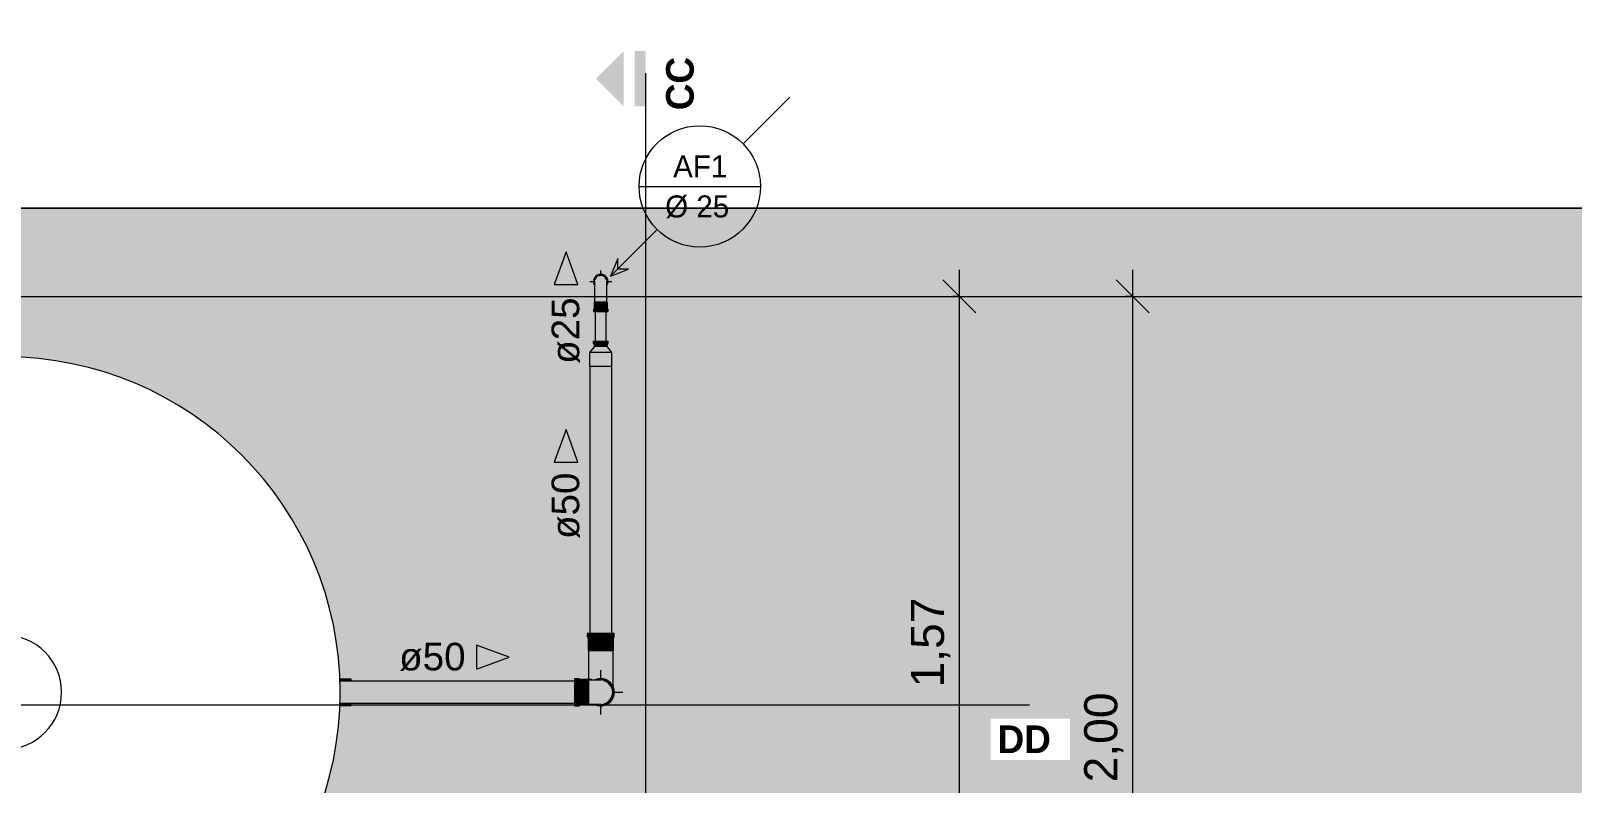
# Model space of a CAD drawing. Header units: metres. Extents: x -0.9 to 62, y -37.3 to 60.
# Drawn here: x 13.868 to 17.357, y 58.069 to 59.774 of the extents above; entities that cross this region are included whole.
import ezdxf

# ---------------------------------------------------------------- set-up
doc = ezdxf.new("R2010")
doc.units = ezdxf.units.M
for name, color, linetype, lineweight in [('A-ANNO-DIMS', 7, 'Continuous', 5), ('A-ANNO-DIMS-25', 7, 'Continuous', 5), ('A-ANNO-NOTE', 7, 'Continuous', 5), ('A-DETL', 7, 'Continuous', 5), ('G-ANNO-SYMB', 7, 'Continuous', 5), ('G-ANNO-TEXT', 7, 'Continuous', 5), ('P-PIPE', 7, 'Continuous', 5), ('P-PIPE-CNTR', 7, 'Continuous', 5), ('P-PIPE-IDEN', 7, 'Continuous', 5), ('P-SANR-FIXT', 7, 'Continuous', 5)]:
    doc.layers.add(name, color=color, linetype=linetype, lineweight=lineweight)
doc.layers.add('A-FLOR', color=7, linetype='Continuous', lineweight=9, true_color=0x007f00)
doc.styles.add('Arial_2', font='arial.ttf', dxfattribs={"height": 0.075})
doc.styles.add('Arial_3', font='arial.ttf', dxfattribs={"height": 0.0625})
doc.styles.add('Century Gothic_2', font='GOTHIC.TTF', dxfattribs={"height": 0.05})
doc.styles.add('Century Gothic_B_1', font='GOTHICB.TTF', dxfattribs={"height": 0.0625})
doc.dimstyles.new('Diagonal_-_2_mm_Arial_-_PRETO', dxfattribs={"dimscale": 0.3048, "dimtxt": 0.076519, "dimasz": 0.246063, "dimexe": 0.19685, "dimexo": 0.123031, "dimgap": 0.04101, "dimtad": 1, "dimrnd": 0.01, "dimzin": 0, "dimdsep": 46, "dimtxsty": 'Arial_2', "dimblk1": 'OBLIQUE', "dimblk2": 'OBLIQUE', "dimsah": 1, "dimcen": 0.09, "dimdle": 0.19685, "dimazin": 0, "dimtfac": 1, "dimtdec": 4, "dimtix": 1, "dimtmove": 0, "dimatfit": 3, "dimfxl": 1, "dimtvp": 1, "dimtolj": 1, "dimtzin": 0, "dimarcsym": 2})

# ---------------------------------------------------------------- blocks, each defined once
blk = doc.blocks.new('AF_Soldavel_Curva 45_90 - Standard-3705015-COBERTA 2')
at = {"layer": 'P-PIPE', "true_color": 0x69503c}
for points in [[(45.4236, 58.4002), (45.4358, 58.4002), (45.4358, 58.4077), (45.405, 58.4077), (45.4055, 58.4002), (45.4233, 58.4002)], [(45.4296, 58.3972), (45.4358, 58.3972), (45.4358, 58.4002), (45.4055, 58.4002), (45.4076, 58.3972), (45.4293, 58.3972)], [(45.4076, 58.3713), (45.4358, 58.3713), (45.4358, 58.3972), (45.4076, 58.3972), (45.4076, 58.3779)], [(45.4358, 58.4002), (45.4661, 58.4002), (45.4665, 58.4077), (45.4358, 58.4077)], [(45.4411, 58.3972), (45.464, 58.3972), (45.4661, 58.4002), (45.4358, 58.4002), (45.4361, 58.3972)], [(45.4542, 58.3713), (45.464, 58.3713), (45.464, 58.3972), (45.4358, 58.3972), (45.4358, 58.3713), (45.4535, 58.3713)], [(45.4233, 58.3696), (45.4358, 58.3696), (45.4358, 58.3713), (45.4076, 58.3713), (45.4094, 58.3696), (45.4224, 58.3696)], [(45.4215, 58.3019), (45.4284, 58.3046), (45.4358, 58.3056), (45.4358, 58.3696), (45.4091, 58.3696), (45.4087, 58.3468), (45.4089, 58.3031), (45.4152, 58.3029), (45.4166, 58.302), (45.4215, 58.3019)], [(45.4358, 58.3696), (45.4625, 58.3696), (45.464, 58.3713), (45.4358, 58.3713)], [(45.4629, 58.289), (45.4623, 58.3696), (45.4358, 58.3696), (45.4358, 58.3056), (45.4438, 58.3045), (45.4517, 58.3011), (45.4576, 58.2964), (45.4627, 58.2895), (45.4629, 58.2892)]]:
    blk.add_hatch(color=27, dxfattribs=at).paths.add_polyline_path(points)
at = {"layer": 'P-PIPE'}
for p, q in [((45.405, 58.4077), (45.405, 58.4002)), ((45.4358, 58.4077), (45.405, 58.4077)), ((45.405, 58.4002), (45.4071, 58.3972)), ((45.405, 58.4002), (45.4358, 58.4002)), ((45.4071, 58.3972), (45.4071, 58.3713)), ((45.4071, 58.3972), (45.4358, 58.3972)), ((45.4665, 58.4077), (45.4358, 58.4077)), ((45.4358, 58.4002), (45.4665, 58.4002)), ((45.4358, 58.3972), (45.4644, 58.3972)), ((45.4644, 58.3972), (45.4665, 58.4002)), ((45.4644, 58.3713), (45.4644, 58.3972)), ((45.4665, 58.4002), (45.4665, 58.4077)), ((45.4071, 58.3713), (45.4086, 58.3696)), ((45.4071, 58.3713), (45.4358, 58.3713)), ((45.4086, 58.3696), (45.4358, 58.3696)), ((45.4358, 58.3713), (45.4644, 58.3713)), ((45.4358, 58.3696), (45.4629, 58.3696)), ((45.4629, 58.3696), (45.4644, 58.3713))]:
    blk.add_line(p, q, dxfattribs=at)
at = {"layer": 'P-PIPE', "flags": 128}
for points in [[(45.4086, 58.3031), (45.4086, 58.3048), (45.4086, 58.3201), (45.4086, 58.3376), (45.4086, 58.3563), (45.4086, 58.3696)], [(45.4629, 58.3696), (45.4629, 58.3504), (45.4629, 58.3319), (45.4629, 58.3151), (45.4629, 58.3005), (45.4629, 58.289)]]:
    blk.add_lwpolyline(points, dxfattribs=at)
at = {"layer": 'P-PIPE'}
for radius, start, end in [(0.0308, 107.9768, 113.3542), (0.0308, 66.6458, 72.0232), (0.0308, 47.9777, 53.3544), (0.0307, 6.6461, 12.024), (0.0307, 246.6451, 252.0219), (0.0307, 287.9781, 293.3549), (0.0307, 306.6463, 312.0248), (0.0307, 347.9785, 353.3547)]:
    blk.add_arc((45.4358, 58.2748), radius, start, end, dxfattribs=at)
blk = doc.blocks.new('AF_Soldavel_Curva 45_90 - Standard-3631512-COBERTA 2')
at = {"layer": 'P-PIPE', "true_color": 0x69503c}
for points in [[(45.4218, 59.1968), (45.4217, 59.2006), (45.4209, 59.2029), (45.4211, 59.2086), (45.423, 59.2133), (45.4268, 59.2173), (45.431, 59.2196), (45.4358, 59.2206), (45.4358, 59.2218), (45.4296, 59.2205), (45.4247, 59.2174), (45.4215, 59.2136), (45.4195, 59.2079), (45.4198, 59.2018), (45.4218, 59.1968)], [(45.4498, 59.1968), (45.4501, 59.1971), (45.452, 59.2027), (45.4519, 59.2086), (45.4498, 59.214), (45.4464, 59.218), (45.4406, 59.221), (45.4358, 59.2218), (45.4361, 59.2204), (45.4412, 59.2194), (45.4455, 59.2169), (45.4491, 59.2123), (45.4507, 59.2078), (45.4504, 59.2021), (45.4498, 59.1997), (45.4498, 59.1972)], [(45.4218, 59.2004), (45.422, 59.2079), (45.4239, 59.2126), (45.427, 59.2162), (45.4315, 59.2186), (45.4358, 59.2194), (45.4358, 59.2204), (45.4306, 59.2195), (45.4261, 59.2169), (45.4227, 59.2129), (45.4209, 59.2078), (45.4211, 59.2021), (45.4218, 59.2004)], [(45.4334, 59.1594), (45.4358, 59.1594), (45.4357, 59.2193), (45.4306, 59.2183), (45.4268, 59.2161), (45.4235, 59.2118), (45.422, 59.2078), (45.4218, 59.2021), (45.4218, 59.1687), (45.4221, 59.1594), (45.4332, 59.1594)], [(45.4498, 59.2004), (45.4507, 59.2029), (45.4504, 59.2087), (45.4486, 59.2133), (45.4448, 59.2173), (45.4406, 59.2196), (45.4358, 59.2204), (45.4358, 59.2194), (45.4411, 59.2182), (45.4448, 59.2161), (45.4481, 59.2118), (45.4497, 59.2067), (45.4498, 59.2021)], [(45.4486, 59.1594), (45.4496, 59.1594), (45.4498, 59.1956), (45.4496, 59.2079), (45.4475, 59.2129), (45.4446, 59.2162), (45.4401, 59.2186), (45.4358, 59.2193), (45.4358, 59.1594), (45.448, 59.1594)], [(45.4209, 59.1583), (45.4358, 59.1583), (45.4358, 59.1594), (45.4218, 59.1592), (45.4214, 59.1588)], [(45.4267, 59.1433), (45.4358, 59.1433), (45.4358, 59.1583), (45.4209, 59.1583), (45.4209, 59.1433), (45.4261, 59.1433)], [(45.4507, 59.1583), (45.4496, 59.1594), (45.4358, 59.1594), (45.4358, 59.1583), (45.4498, 59.1583)], [(45.4414, 59.1433), (45.4507, 59.1433), (45.4507, 59.1583), (45.4358, 59.1583), (45.4358, 59.1433), (45.441, 59.1433)], [(45.4199, 59.1419), (45.4358, 59.1419), (45.4358, 59.1433), (45.4207, 59.1431), (45.4195, 59.1419)], [(45.4244, 59.1379), (45.4358, 59.1379), (45.4358, 59.1419), (45.4195, 59.1419), (45.4195, 59.1379), (45.4241, 59.1379)], [(45.4466, 59.1419), (45.452, 59.1419), (45.4507, 59.1433), (45.4358, 59.1433), (45.4358, 59.1419), (45.4464, 59.1419)], [(45.4469, 59.1379), (45.4523, 59.1379), (45.452, 59.1419), (45.4358, 59.1419), (45.4358, 59.1379), (45.4466, 59.1379)]]:
    blk.add_hatch(color=27, dxfattribs=at).paths.add_polyline_path(points)
at = {"layer": 'P-PIPE'}
for p, q in [((45.4218, 59.1594), (45.4207, 59.1583)), ((45.4207, 59.1583), (45.4207, 59.1433)), ((45.4207, 59.1583), (45.4358, 59.1583)), ((45.4218, 59.1594), (45.4358, 59.1594)), ((45.4358, 59.1594), (45.4498, 59.1594)), ((45.4358, 59.1583), (45.4509, 59.1583)), ((45.4509, 59.1583), (45.4498, 59.1594)), ((45.4509, 59.1433), (45.4509, 59.1583)), ((45.4207, 59.1433), (45.4193, 59.1419)), ((45.4193, 59.1419), (45.4193, 59.1379)), ((45.4193, 59.1419), (45.4358, 59.1419)), ((45.4193, 59.1379), (45.4358, 59.1379)), ((45.4207, 59.1433), (45.4358, 59.1433)), ((45.4358, 59.1433), (45.4509, 59.1433)), ((45.4358, 59.1419), (45.4523, 59.1419)), ((45.4358, 59.1379), (45.4523, 59.1379)), ((45.4523, 59.1419), (45.4509, 59.1433)), ((45.4523, 59.1379), (45.4523, 59.1419))]:
    blk.add_line(p, q, dxfattribs=at)
at = {"layer": 'P-PIPE', "flags": 128}
for points in [[(45.4218, 59.2053), (45.4218, 59.2053), (45.4218, 59.2052), (45.4218, 59.205), (45.4218, 59.2047), (45.4218, 59.2044), (45.4218, 59.204), (45.4218, 59.2035), (45.4218, 59.203), (45.4218, 59.2024), (45.4218, 59.2017), (45.4218, 59.201), (45.4218, 59.2001), (45.4218, 59.1993), (45.4218, 59.1983), (45.4218, 59.1973), (45.4218, 59.1962), (45.4218, 59.1951), (45.4218, 59.1939), (45.4218, 59.1927), (45.4218, 59.1914), (45.4218, 59.1901), (45.4218, 59.1887), (45.4218, 59.1872), (45.4218, 59.1858), (45.4218, 59.1842), (45.4218, 59.1827), (45.4218, 59.1811), (45.4218, 59.1794), (45.4218, 59.1778), (45.4218, 59.1761), (45.4218, 59.1743), (45.4218, 59.1726), (45.4218, 59.1708), (45.4218, 59.169), (45.4218, 59.1672), (45.4218, 59.1654), (45.4218, 59.1636), (45.4218, 59.1618), (45.4218, 59.1599), (45.4218, 59.1594)], [(45.4498, 59.1594), (45.4498, 59.1613), (45.4498, 59.1631), (45.4498, 59.1649), (45.4498, 59.1668), (45.4498, 59.1686), (45.4498, 59.1703), (45.4498, 59.1721), (45.4498, 59.1739), (45.4498, 59.1756), (45.4498, 59.1773), (45.4498, 59.179), (45.4498, 59.1806), (45.4498, 59.1822), (45.4498, 59.1838), (45.4498, 59.1854), (45.4498, 59.1868), (45.4498, 59.1883), (45.4498, 59.1897), (45.4498, 59.1911), (45.4498, 59.1924), (45.4498, 59.1936), (45.4498, 59.1948), (45.4498, 59.1959), (45.4498, 59.197), (45.4498, 59.1981), (45.4498, 59.199), (45.4498, 59.1999), (45.4498, 59.2007), (45.4498, 59.2015), (45.4498, 59.2022), (45.4498, 59.2028), (45.4498, 59.2034), (45.4498, 59.2039), (45.4498, 59.2043), (45.4498, 59.2047), (45.4498, 59.2049), (45.4498, 59.2051), (45.4498, 59.2053), (45.4498, 59.2053), (45.4498, 59.2053)]]:
    blk.add_lwpolyline(points, dxfattribs=at)
at = {"layer": 'P-PIPE'}
for radius, start, end in [(0.0165, 90, 211.3885), (0.0165, 90, 108.0137), (0.0165, 328.6115, 90), (0.0165, 71.9863, 90), (0.0165, 173.3047, 186.6826), (0.0165, 131.9697, 168.018), (0.0165, 191.9728, 211.4586), (0.0151, 90, 199.4082), (0.014, 176.9627, 182.31), (0.014, 90, 160), (0.0165, 113.3004, 126.6783), (0.0151, 340.5918, 90), (0.014, 20, 90), (0.0165, 53.3217, 66.6996), (0.0165, 11.982, 48.0303), (0.014, 357.69, 3.0373), (0.0165, 328.5414, 348.0272), (0.0165, 353.3174, 6.6953)]:
    blk.add_arc((45.4358, 59.2053), radius, start, end, dxfattribs=at)
blk = doc.blocks.new('AF_Registro Esfera VS Compacto - Soldável - 50 mm-3437326-COBERTA 2')
at = {"layer": 'P-PIPE', "true_color": 0x69503c}
for points in [[(-0.034, 0.0304), (-0.0599, 0.0299), (-0.0599, 0.025), (-0.0342, 0.0251), (-0.034, 0.0301)], [(-0.0342, -0.025), (-0.0599, -0.025), (-0.0599, -0.0299), (-0.034, -0.0301), (-0.0342, -0.0251)]]:
    blk.add_hatch(color=27, dxfattribs=at).paths.add_polyline_path(points)
at = {"layer": 'P-PIPE'}
for p, q in [((-0.034, 0.0304), (-0.0599, 0.0299)), ((-0.0599, 0.0299), (-0.0599, 0.0251)), ((-0.0599, -0.0251), (-0.0599, -0.0299)), ((-0.0599, -0.0299), (-0.034, -0.0304))]:
    blk.add_line(p, q, dxfattribs=at)
blk = doc.blocks.new('Joelho 45_90 - Agua Fria_Soldavel - MEP - Tigre - Standard-2081496-COBERTA 2')
at = {"layer": 'P-PIPE', "true_color": 0x69503c}
for points in [[(45.3837, 58.2748), (45.3837, 58.3015), (45.3837, 58.3015), (45.3837, 58.3051), (45.3762, 58.3056), (45.3762, 58.2748)], [(45.3867, 58.2748), (45.3867, 58.3031), (45.3837, 58.3051), (45.3837, 58.2748)], [(45.3905, 58.2748), (45.4067, 58.2748), (45.4067, 58.3035), (45.3867, 58.3031), (45.3867, 58.2748)], [(45.4071, 58.2748), (45.4084, 58.2749), (45.4084, 58.302), (45.4067, 58.3031), (45.4067, 58.2748)], [(45.4084, 58.2748), (45.4629, 58.2748), (45.4616, 58.2828), (45.4593, 58.2884), (45.4546, 58.2944), (45.4494, 58.2983), (45.4423, 58.3011), (45.4358, 58.302), (45.4084, 58.302), (45.4084, 58.2749)], [(45.4644, 58.2748), (45.4665, 58.2748), (45.4647, 58.2853), (45.4588, 58.2951), (45.4512, 58.3015), (45.4408, 58.3051), (45.4305, 58.3051), (45.4222, 58.3019), (45.4271, 58.302), (45.4293, 58.3026), (45.4366, 58.3034), (45.4438, 58.3023), (45.451, 58.299), (45.4566, 58.2944), (45.4609, 58.2884), (45.4636, 58.2813)], [(45.4629, 58.2748), (45.4644, 58.2748), (45.4635, 58.2823), (45.4599, 58.29), (45.4561, 58.2951), (45.4494, 58.3), (45.4423, 58.3026), (45.4358, 58.3035), (45.4284, 58.3025), (45.4274, 58.3019), (45.4365, 58.3019), (45.4428, 58.3011), (45.4498, 58.298), (45.4554, 58.2936), (45.4596, 58.2876), (45.4621, 58.2813), (45.4627, 58.2765)], [(45.3762, 58.2441), (45.3837, 58.2446), (45.3837, 58.2748), (45.3762, 58.2748), (45.3762, 58.2446)], [(45.3837, 58.2446), (45.3867, 58.2466), (45.3867, 58.2748), (45.3837, 58.2748), (45.3837, 58.2482), (45.3837, 58.2482), (45.3837, 58.2451)], [(45.4067, 58.2462), (45.4067, 58.2748), (45.3867, 58.2748), (45.3867, 58.2466), (45.3889, 58.2466)], [(45.4067, 58.2462), (45.4084, 58.2477), (45.4084, 58.2748), (45.4067, 58.2748), (45.4067, 58.2466)], [(45.4084, 58.2477), (45.4358, 58.2477), (45.4428, 58.2486), (45.4494, 58.2514), (45.4553, 58.256), (45.4597, 58.2621), (45.4621, 58.2684), (45.4627, 58.2748), (45.4084, 58.2748), (45.4084, 58.2483)], [(45.4305, 58.2446), (45.4411, 58.2446), (45.4512, 58.2482), (45.4597, 58.2556), (45.4647, 58.2643), (45.4665, 58.2748), (45.4644, 58.2748), (45.4632, 58.2669), (45.4599, 58.2596), (45.4561, 58.2546), (45.4494, 58.2497), (45.4423, 58.247), (45.4358, 58.2462), (45.428, 58.2473), (45.4267, 58.2478), (45.4218, 58.2477), (45.4294, 58.2449)], [(45.4358, 58.2462), (45.4438, 58.2474), (45.451, 58.2507), (45.4566, 58.2553), (45.4609, 58.2613), (45.4635, 58.2678), (45.4644, 58.2748), (45.4629, 58.2748), (45.4616, 58.2669), (45.4587, 58.2605), (45.4546, 58.2553), (45.4494, 58.2513), (45.4423, 58.2485), (45.4358, 58.2477), (45.4271, 58.2477), (45.4293, 58.247), (45.4341, 58.2464)]]:
    blk.add_hatch(color=27, dxfattribs=at).paths.add_polyline_path(points)
at = {"layer": 'P-PIPE'}
for p, q in [((45.3837, 58.3056), (45.3762, 58.3056)), ((45.3762, 58.3056), (45.3762, 58.2748)), ((45.3867, 58.3035), (45.3837, 58.3056)), ((45.3837, 58.2748), (45.3837, 58.3056)), ((45.4067, 58.3035), (45.3867, 58.3035)), ((45.3867, 58.2748), (45.3867, 58.3035)), ((45.4084, 58.302), (45.4067, 58.3035)), ((45.4067, 58.3035), (45.4067, 58.2748)), ((45.4067, 58.2748), (45.4067, 58.3035)), ((45.4084, 58.2748), (45.4084, 58.302)), ((45.4084, 58.302), (45.4084, 58.2748)), ((45.3762, 58.2748), (45.3762, 58.2441)), ((45.3762, 58.2441), (45.3837, 58.2441)), ((45.3837, 58.2441), (45.3837, 58.2748)), ((45.3837, 58.2441), (45.3867, 58.2462)), ((45.3867, 58.2462), (45.3867, 58.2748)), ((45.3867, 58.2462), (45.4067, 58.2462)), ((45.4067, 58.2748), (45.4067, 58.2462)), ((45.4067, 58.2462), (45.4067, 58.2748)), ((45.4067, 58.2462), (45.4084, 58.2477)), ((45.4084, 58.2477), (45.4084, 58.2748)), ((45.4084, 58.2748), (45.4084, 58.2477))]:
    blk.add_line(p, q, dxfattribs=at)
at = {"layer": 'P-PIPE', "flags": 128}
for points in [[(45.4358, 58.302), (45.4338, 58.302), (45.4283, 58.302), (45.4198, 58.302), (45.4098, 58.302), (45.4084, 58.302)], [(45.4084, 58.2477), (45.4186, 58.2477), (45.4273, 58.2477), (45.4333, 58.2477), (45.4358, 58.2477), (45.4358, 58.2477)]]:
    blk.add_lwpolyline(points, dxfattribs=at)
at = {"layer": 'P-PIPE'}
for radius, start, end in [(0.0308, 101.975, 117.7355), (0.0308, 0, 117.4749), (0.0287, 0, 108.449), (0.0286, 0, 108.449), (0.0286, 96.6467, 102.025), (0.0307, 83.3085, 96.6853), (0.0286, 77.9802, 83.3548), (0.0307, 41.9735, 78.0206), (0.0271, 0, 75), (0.0271, 0, 75), (0.0286, 36.6473, 42.0268), (0.0307, 23.3065, 36.6833), (0.0286, 17.9793, 23.3553), (0.0308, 0, 17.8407), (0.0307, 242.6936, 0), (0.0307, 242.7359, 258.025), (0.0286, 251.5844, 0), (0.0287, 251.5844, 0), (0.0287, 257.975, 263.3533), (0.0308, 263.3147, 276.6915), (0.0287, 276.6452, 282.0198), (0.0308, 281.9794, 318.0265), (0.0271, 285, 0), (0.0271, 285, 0), (0.0286, 317.9732, 323.3527), (0.0308, 323.3167, 336.6935), (0.0286, 336.6447, 342.0207), (0.0307, 341.9815, 0)]:
    blk.add_arc((45.4358, 58.2748), radius, start, end, dxfattribs=at)
blk = doc.blocks.new('Caixa d_água de polietileno 1000 a 5000 Litros - Fortlev - 1000 L-3723394-COBERTA 2')
at = {"layer": 'P-SANR-FIXT', "color": 8, "true_color": 0x808080}
for radius, start, end in [(0.76, 360, 180), (0.1293, 360, 180), (0.1293, 180, 360), (0.76, 180, 360)]:
    blk.add_arc((0, 0), radius, start, end, dxfattribs=at)
blk = doc.blocks.new('Corte - Padrão-73413-COBERTA 2')
at = {"layer": 'G-ANNO-SYMB'}
for points in [[(0.0005, 0.0045), (0.003, 0.002), (-0.002, 0.002)], [(-0.002, 0.001), (0.003, 0.001), (0.003, 0), (-0.002, 0)]]:
    blk.add_hatch(color=256, dxfattribs=at).paths.add_polyline_path(points)
blk = doc.blocks.new('Marcador de Tubulação Circular Century 2 - Desce-874579-COBERTA 2')
at = {"layer": 'A-ANNO-NOTE'}
for p, q in [((0.01146, 0.00683), (0.00722, 0.00259)), ((-0.00221, -0.00127), (0.00879, -0.00127)), ((-0.00479, -0.00942), (-0.00056, -0.00519)), ((-0.00413, -0.0078), (-0.00479, -0.00942)), ((-0.00413, -0.00876), (-0.00413, -0.0078)), ((-0.00479, -0.00942), (-0.00316, -0.00876)), ((-0.00316, -0.00876), (-0.00413, -0.00876))]:
    blk.add_line(p, q, dxfattribs=at)
blk.add_circle((0.00329, -0.00127), 0.0055, dxfattribs=at)
blk = doc.blocks.new('Anotacao_Tuboseta - Fluxo 1-2612753-COBERTA 2')
at = {"layer": 'P-PIPE-IDEN'}
blk.add_hatch(color=256, dxfattribs=at).paths.add_polyline_path([(0, -0.00108), (0, 0.00108), (0.00297, 0)])
for p, q in [((0.00297, 0), (0, 0.00108)), ((0, 0.00108), (0, -0.00108)), ((0, -0.00108), (0.00297, 0))]:
    blk.add_line(p, q, dxfattribs=at)
blk = doc.blocks.new('DIMBLOCK1-COBERTA 2')
at = {"layer": 'A-ANNO-DIMS-25'}
for p, q in [((15.9701, 57.5418), (15.9701, 59.2318)), ((15.9701, 59.1718), (15.9546, 59.1718)), ((15.9701, 59.1718), (16.0301, 59.1718)), ((15.9701, 57.6018), (15.5161, 57.6018)), ((15.9701, 57.6018), (16.0301, 57.6018))]:
    blk.add_line(p, q, dxfattribs=at)
at = {"layer": 'A-ANNO-DIMS-25', "lineweight": 20}
for p, q in [((15.9701, 59.1718), (15.9326, 59.2093)), ((15.9701, 59.1718), (16.0076, 59.1343)), ((15.9701, 57.6018), (15.9326, 57.6393)), ((15.9701, 57.6018), (16.0076, 57.5643))]:
    blk.add_line(p, q, dxfattribs=at)
at = {"layer": 'A-ANNO-DIMS-25', "color": 0, "insert": (15.8602, 58.2856), "char_height": 0.075, "width": 0.242979, "attachment_point": 1, "rotation": 90, "line_spacing_factor": 0.941778, "style": 'Arial_2'}
blk.add_mtext('1,57', dxfattribs=at)
blk = doc.blocks.new('_Oblique')
at = {"color": 0, "linetype": 'ByBlock', "lineweight": -2}
blk.add_line((-0.5, -0.5), (0.5, 0.5), dxfattribs=at)
blk = doc.blocks.new('DIMBLOCK6-COBERTA 2')
at = {"layer": 'A-ANNO-DIMS-25'}
for p, q in [((16.3624, 57.1118), (16.3624, 59.2318)), ((16.3624, 59.1718), (16.3468, 59.1718)), ((16.3624, 59.1718), (16.4224, 59.1718)), ((16.3624, 57.1718), (16.3468, 57.1718)), ((16.3624, 57.1718), (16.4224, 57.1718))]:
    blk.add_line(p, q, dxfattribs=at)
at = {"layer": 'A-ANNO-DIMS-25', "lineweight": 20}
for p, q in [((16.3624, 59.1718), (16.3249, 59.2093)), ((16.3624, 59.1718), (16.3999, 59.1343)), ((16.3624, 57.1718), (16.3249, 57.2093)), ((16.3624, 57.1718), (16.3999, 57.1343))]:
    blk.add_line(p, q, dxfattribs=at)
at = {"layer": 'A-ANNO-DIMS-25', "color": 0, "insert": (16.2525, 58.0706), "char_height": 0.075, "width": 0.242979, "attachment_point": 1, "rotation": 90, "line_spacing_factor": 0.941778, "style": 'Arial_2'}
blk.add_mtext('2,00', dxfattribs=at)

msp = doc.modelspace()

# ---------------------------------------------------------------- hatches: boundary and pattern name
at = {"layer": 'A-FLOR', "true_color": 0x464646}
h = msp.add_hatch(color=49, dxfattribs=at)
h.paths.add_polyline_path([(15.4624, 57.6018), (15.4624, 57.6018), (15.4624, 57.6044)])
h.paths.add_polyline_path([(12.108, 51.9018), (12.309, 51.9018), (12.3265, 51.9193), (12.3266, 51.9206), (12.3372, 51.9312), (12.3373, 51.9333), (12.3399, 51.9361), (12.3427, 51.9333), (12.4129, 52.0036), (12.4101, 52.0064), (12.4133, 52.0092), (12.4151, 52.0095), (12.4258, 52.0198), (12.427, 52.0199), (12.4342, 52.0287), (12.4396, 52.0387), (12.4429, 52.0501), (12.4438, 52.061), (12.4429, 52.0619), (12.4429, 52.0769), (12.4415, 52.0783), (12.4415, 52.0823), (12.4455, 52.0823), (12.4455, 57.2078), (12.441, 57.2078), (12.441, 57.2118), (12.4429, 57.2137), (12.4429, 57.2419), (12.441, 57.2438), (12.441, 57.2478), (12.4455, 57.2478), (12.4453, 58.2074), (12.4415, 58.2074), (12.4418, 58.2114), (12.4432, 58.2128), (12.4432, 58.2278), (12.4442, 58.2289), (12.4437, 58.2667), (12.442, 58.2716), (12.4415, 58.2748), (12.4425, 58.2805), (12.446, 58.286), (12.4469, 58.2869), (12.4505, 58.2894), (12.4552, 58.2911), (12.4618, 58.2908), (12.4631, 58.2904), (12.4677, 58.2889), (12.4811, 58.2889), (12.5041, 58.2888), (12.505, 58.2897), (12.52, 58.2897), (12.5214, 58.2911), (12.5254, 58.2911), (12.5254, 58.2873), (13.0484, 58.2873), (13.0495, 58.3226), (13.054, 58.3701), (13.0615, 58.4172), (13.0719, 58.4638), (13.0852, 58.5097), (13.1014, 58.5546), (13.1204, 58.5984), (13.142, 58.641), (13.1664, 58.6821), (13.1932, 58.7216), (13.2225, 58.7593), (13.254, 58.7951), (13.2878, 58.8288), (13.3236, 58.8604), (13.3613, 58.8897), (13.4008, 58.9165), (13.4419, 58.9408), (13.4844, 58.9625), (13.5283, 58.9815), (13.5732, 58.9976), (13.619, 59.011), (13.6656, 59.0214), (13.7128, 59.0288), (13.7603, 59.0333), (13.808, 59.0348), (13.8558, 59.0333), (13.9033, 59.0288), (13.9504, 59.0214), (13.997, 59.011), (14.0429, 58.9976), (14.0878, 58.9815), (14.1316, 58.9625), (14.1742, 58.9408), (14.2153, 58.9165), (14.2548, 58.8897), (14.2925, 58.8604), (14.3283, 58.8288), (14.3621, 58.7951), (14.3936, 58.7593), (14.4229, 58.7216), (14.4497, 58.6821), (14.474, 58.641), (14.4957, 58.5984), (14.5147, 58.5546), (14.5308, 58.5097), (14.5442, 58.4638), (14.5546, 58.4172), (14.562, 58.3701), (14.5665, 58.3226), (14.5671, 58.3053), (14.5929, 58.3048), (14.5929, 58.2998), (15.0984, 58.2998), (15.0984, 58.3056), (15.1081, 58.3051), (15.1111, 58.3031), (15.1289, 58.3035), (15.1295, 58.3031), (15.131, 58.3031), (15.1311, 58.3699), (15.1298, 58.3713), (15.1296, 58.3975), (15.1278, 58.4002), (15.1273, 58.4077), (15.133, 58.4077), (15.133, 59.0448), (15.1429, 59.0575), (15.1429, 59.0639), (15.1409, 59.0659), (15.1409, 59.0699), (15.1455, 59.0699), (15.1453, 59.1379), (15.1415, 59.1379), (15.1421, 59.1423), (15.1432, 59.1433), (15.1432, 59.1583), (15.1442, 59.1594), (15.1437, 59.1971), (15.1418, 59.2029), (15.1419, 59.2086), (15.1441, 59.214), (15.1478, 59.2182), (15.1532, 59.221), (15.158, 59.2218), (15.1642, 59.2205), (15.1691, 59.2174), (15.1726, 59.2129), (15.1743, 59.2078), (15.1742, 59.2021), (15.1721, 59.1956), (15.172, 59.1687), (15.1721, 59.1592), (15.1729, 59.1583), (15.1729, 59.1433), (15.1743, 59.1419), (15.1743, 59.1379), (15.1705, 59.1379), (15.1705, 59.0699), (15.1751, 59.0699), (15.1751, 59.0659), (15.1731, 59.0639), (15.1731, 59.0575), (15.1832, 59.0446), (15.183, 58.4077), (15.1888, 58.4077), (15.1883, 58.4002), (15.1863, 58.3972), (15.1863, 58.3713), (15.1848, 58.3696), (15.1851, 58.3455), (15.1851, 58.3154), (15.185, 58.3), (15.1854, 58.2884), (15.1877, 58.2828), (15.1888, 58.2748), (15.1877, 58.2669), (15.1843, 58.2589), (15.1796, 58.253), (15.1733, 58.2482), (15.166, 58.2451), (15.158, 58.2441), (15.1495, 58.2454), (15.1433, 58.2477), (15.1384, 58.2474), (15.137, 58.2466), (15.1294, 58.2466), (15.1289, 58.2462), (15.1108, 58.2464), (15.1081, 58.2446), (15.0984, 58.2441), (15.0984, 58.2498), (14.5929, 58.2498), (14.5929, 58.2449), (14.5671, 58.2442), (14.5665, 58.227), (14.562, 58.1796), (14.5536, 58.128), (14.5442, 58.0858), (14.5308, 58.04), (14.5147, 57.9951), (14.4957, 57.9512), (14.474, 57.9087), (14.4497, 57.8676), (14.4229, 57.8281), (14.3936, 57.7904), (14.3621, 57.7546), (14.3283, 57.7208), (14.2925, 57.6892), (14.2548, 57.66), (14.2153, 57.6331), (14.1742, 57.6088), (14.1316, 57.5872), (14.0878, 57.5682), (14.0429, 57.552), (13.997, 57.5387), (13.9504, 57.5283), (13.9033, 57.5208), (13.8558, 57.5163), (13.8382, 57.5158), (13.838, 57.5046), (13.833, 57.5046), (13.833, 57.3538), (13.8388, 57.3538), (13.8383, 57.3441), (13.8363, 57.3411), (13.8365, 57.3204), (13.8363, 57.3149), (13.8352, 57.3135), (13.8354, 57.3078), (13.8377, 57.3021), (13.8388, 57.2942), (13.8377, 57.2862), (13.8351, 57.2794), (13.8352, 57.2748), (13.8365, 57.2732), (13.8365, 57.2469), (13.8383, 57.2443), (13.8388, 57.2368), (13.833, 57.2368), (13.833, 57.2314), (13.8388, 57.2314), (13.8388, 57.2239), (13.8367, 57.2209), (13.8367, 57.2009), (13.8352, 57.1992), (13.8353, 57.199), (13.8355, 57.199), (13.8371, 57.2005), (13.8575, 57.2007), (13.8605, 57.2026), (13.8676, 57.2026), (13.8676, 57.1968), (15.0581, 57.1968), (15.0707, 57.1869), (15.0771, 57.1869), (15.0791, 57.1889), (15.0831, 57.1889), (15.0831, 57.1843), (15.4466, 57.1845), (15.4466, 57.1883), (15.4506, 57.1883), (15.452, 57.1869), (15.4635, 57.1869), (15.4635, 57.1984), (15.4621, 57.1998), (15.4621, 57.2038), (15.4661, 57.2038), (15.4661, 57.5683), (15.4621, 57.5683), (15.4627, 57.5726), (15.4638, 57.5737), (15.4638, 57.5867), (15.4646, 57.5875), (15.4643, 57.5936), (15.4624, 57.599), (15.4625, 57.6051), (15.4643, 57.6101), (15.4687, 57.6149), (15.4735, 57.6174), (15.4793, 57.6182), (15.4843, 57.6173), (15.4897, 57.6139), (15.4932, 57.6094), (15.4949, 57.6044), (15.4949, 57.599), (15.4927, 57.5933), (15.4927, 57.5875), (15.4937, 57.5864), (15.4937, 57.5735), (15.4949, 57.5723), (15.4949, 57.5683), (15.4911, 57.5683), (15.4913, 57.2038), (15.4951, 57.2038), (15.4951, 57.1998), (15.4937, 57.1984), (15.4937, 57.1869), (15.5052, 57.1869), (15.5066, 57.1883), (15.5106, 57.1883), (15.5106, 57.1843), (21.2266, 57.1843), (21.2266, 57.1888), (21.2306, 57.1888), (21.2325, 57.1869), (21.2607, 57.1869), (21.2626, 57.1888), (21.2666, 57.1888), (21.2666, 57.1843), (22.7262, 57.1846), (22.7262, 57.1883), (22.7306, 57.1878), (22.7316, 57.1867), (22.7466, 57.1867), (22.7477, 57.1857), (22.776, 57.1859), (22.7854, 57.1861), (22.791, 57.1881), (22.7969, 57.1879), (22.8025, 57.1856), (22.8065, 57.182), (22.8092, 57.177), (22.8101, 57.1718), (22.8087, 57.1655), (22.8057, 57.1607), (22.8012, 57.1573), (22.7961, 57.1556), (22.7907, 57.1556), (22.784, 57.1578), (22.7706, 57.1578), (22.7476, 57.1579), (22.7466, 57.157), (22.7316, 57.157), (22.7302, 57.1556), (22.7262, 57.1556), (22.7262, 57.1593), (21.2666, 57.1592), (21.2666, 57.1548), (21.2626, 57.1548), (21.2607, 57.1567), (21.2325, 57.1567), (21.2306, 57.1548), (21.2266, 57.1548), (21.2266, 57.1593), (15.5106, 57.1592), (15.5106, 57.1553), (15.5066, 57.1553), (15.5052, 57.1567), (15.4891, 57.1567), (15.488, 57.1578), (15.4691, 57.1576), (15.4681, 57.1567), (15.452, 57.1567), (15.4506, 57.1553), (15.4466, 57.1553), (15.4466, 57.1593), (15.0831, 57.1592), (15.0831, 57.1547), (15.0791, 57.1547), (15.0771, 57.1567), (15.0707, 57.1567), (15.0578, 57.1466), (13.8676, 57.1468), (13.8676, 57.1411), (13.8601, 57.1411), (13.8571, 57.1432), (13.8371, 57.1432), (13.8354, 57.1447), (13.8248, 57.1457), (13.8135, 57.1494), (13.804, 57.1548), (13.7963, 57.1614), (13.7901, 57.1689), (13.7849, 57.1788), (13.7819, 57.189), (13.7809, 57.1992), (13.7794, 57.2009), (13.7791, 57.2213), (13.7773, 57.2239), (13.7773, 57.2314), (13.783, 57.2314), (13.7829, 57.2368), (13.7773, 57.2368), (13.7778, 57.2443), (13.7798, 57.2473), (13.7798, 57.2735), (13.781, 57.2749), (13.7809, 57.2801), (13.7783, 57.2862), (13.7773, 57.2942), (13.7783, 57.3021), (13.7809, 57.3085), (13.7807, 57.3139), (13.7795, 57.3152), (13.7795, 57.3415), (13.7778, 57.3441), (13.7773, 57.3538), (13.783, 57.3538), (13.783, 57.5046), (13.7781, 57.5046), (13.7779, 57.5158), (13.7603, 57.5163), (13.7128, 57.5208), (13.6656, 57.5283), (13.619, 57.5387), (13.5732, 57.552), (13.5283, 57.5682), (13.4844, 57.5872), (13.4419, 57.6088), (13.4008, 57.6331), (13.3613, 57.66), (13.3236, 57.6892), (13.2878, 57.7208), (13.254, 57.7546), (13.2225, 57.7904), (13.1932, 57.8281), (13.1664, 57.8676), (13.142, 57.9087), (13.1204, 57.9512), (13.1014, 57.9951), (13.0852, 58.04), (13.0719, 58.0858), (13.0615, 58.1324), (13.054, 58.1796), (13.0495, 58.227), (13.0484, 58.2623), (12.5254, 58.2621), (12.5254, 58.2583), (12.5211, 58.2589), (12.52, 58.26), (12.505, 58.26), (12.5039, 58.261), (12.4756, 58.2608), (12.4721, 58.2608), (12.472, 58.2288), (12.4729, 58.2278), (12.4729, 58.2128), (12.4743, 58.2114), (12.4743, 58.2074), (12.4705, 58.2074), (12.4706, 57.2478), (12.475, 57.2478), (12.475, 57.2438), (12.4731, 57.2419), (12.4731, 57.2137), (12.475, 57.2118), (12.475, 57.2078), (12.4705, 57.2078), (12.4707, 52.0823), (12.4745, 52.0823), (12.4745, 52.0783), (12.4731, 52.0769), (12.4731, 52.0619), (12.4721, 52.0608), (12.4689, 52.0378), (12.4658, 52.0297), (12.4606, 52.0178), (12.4546, 52.01), (12.4497, 52.0036), (12.4469, 52), (12.4466, 51.9982), (12.4362, 51.9879), (12.4362, 51.9858), (12.4334, 51.9831), (12.4306, 51.9859), (12.3603, 51.9156), (12.3632, 51.9128), (12.36, 51.9102), (12.3581, 51.9101), (12.3499, 51.9018), (22.838, 51.9018), (22.838, 59.3718), (12.108, 59.3718), (12.108, 52.1307)])
h.paths.add_polyline_path([(15.4933, 57.5987), (15.4935, 57.5992), (15.4934, 57.599)])
h.paths.add_polyline_path([(15.4949, 57.6018), (15.4949, 57.6018), (15.4949, 57.6034)])
h.paths.add_polyline_path([(15.4887, 57.613), (15.4883, 57.6134), (15.4886, 57.6131)])
at = {"layer": 'P-PIPE', "true_color": 0x00ffff}
for points in [[(15.1455, 59.0699), (15.158, 59.0699), (15.158, 59.1379), (15.1455, 59.1379), (15.1455, 59.0963)], [(15.1701, 59.0699), (15.1705, 59.0699), (15.1705, 59.1379), (15.158, 59.1379), (15.158, 59.0699), (15.1701, 59.0699)], [(15.1541, 58.4077), (15.158, 58.4077), (15.158, 59.0141), (15.133, 59.0141), (15.1332, 58.4077), (15.1528, 58.4077)], [(15.1798, 58.4077), (15.183, 58.4077), (15.183, 59.0141), (15.158, 59.0141), (15.158, 58.4077), (15.1797, 58.4077)], [(14.915, 58.2748), (15.0984, 58.2748), (15.0984, 58.2998), (14.5672, 58.2998), (14.568, 58.2748), (14.7393, 58.2748)], [(14.5732, 58.2498), (15.0984, 58.25), (15.0984, 58.2748), (14.568, 58.2748), (14.5672, 58.2498), (14.5687, 58.2498)]]:
    msp.add_hatch(color=4, dxfattribs=at).paths.add_polyline_path(points)
at = {"layer": 'P-PIPE', "true_color": 0x69503c}
for points in [[(15.1797, 59.0446), (15.183, 59.0448), (15.1731, 59.0575), (15.1429, 59.0575), (15.133, 59.0446), (15.1786, 59.0446)], [(15.1751, 59.0659), (15.1751, 59.0699), (15.1409, 59.0699), (15.1409, 59.0659), (15.1746, 59.0659)], [(15.1646, 59.0639), (15.1731, 59.0639), (15.1751, 59.0659), (15.1409, 59.0659), (15.1432, 59.0639), (15.1645, 59.0639)], [(15.1706, 59.0575), (15.1731, 59.0575), (15.1728, 59.0639), (15.1429, 59.0639), (15.1432, 59.0575), (15.1705, 59.0575)], [(15.1786, 59.0141), (15.1832, 59.0141), (15.183, 59.0446), (15.1328, 59.0446), (15.133, 59.0141), (15.1759, 59.0141)], [(15.1081, 58.3036), (15.1081, 58.3051), (15.1062, 58.305), (15.1079, 58.3038)], [(15.1089, 58.3031), (15.1108, 58.3033), (15.1081, 58.3051), (15.1083, 58.3035), (15.1086, 58.3033)], [(15.1347, 58.302), (15.137, 58.302), (15.137, 58.3031), (15.1295, 58.303), (15.1306, 58.302)], [(15.1374, 58.302), (15.1387, 58.302), (15.137, 58.3031), (15.137, 58.302)], [(15.1006, 58.2441), (15.1081, 58.2446), (15.1079, 58.2459), (15.1059, 58.2446), (15.1006, 58.2442)], [(15.1081, 58.2446), (15.1107, 58.2466), (15.1086, 58.2464), (15.1081, 58.2458), (15.1081, 58.2446)], [(15.137, 58.2466), (15.137, 58.2477), (15.1306, 58.2477), (15.1295, 58.2466), (15.1347, 58.2466)], [(15.137, 58.2466), (15.1384, 58.2477), (15.137, 58.2477), (15.137, 58.2468)]]:
    msp.add_hatch(color=27, dxfattribs=at).paths.add_polyline_path(points)
h = msp.add_hatch(color=27, dxfattribs=at)
h.paths.add_polyline_path([(15.158, 58.2441), (15.1608, 58.2446), (15.1545, 58.2446)])
h.paths.add_polyline_path([(15.1517, 58.2449), (15.1484, 58.2458), (15.1506, 58.2451), (15.1516, 58.2449)])
h.paths.add_polyline_path([(15.1644, 58.2449), (15.1666, 58.2454), (15.1677, 58.2461), (15.1651, 58.2452)])
h.paths.add_polyline_path([(15.1531, 58.2466), (15.1527, 58.2469), (15.1531, 58.2466)])
h.paths.add_polyline_path([(15.1613, 58.2466), (15.1634, 58.2468), (15.163, 58.2468), (15.1613, 58.2466)])
h.paths.add_polyline_path([(15.1734, 58.2482), (15.1803, 58.2537), (15.1798, 58.2535), (15.1736, 58.2483)])
h.paths.add_polyline_path([(15.1792, 58.2558), (15.1804, 58.2572), (15.1796, 58.2563)])
h.paths.add_polyline_path([(15.1825, 58.2566), (15.185, 58.2603), (15.1852, 58.2613), (15.1828, 58.2572)])
h.paths.add_polyline_path([(15.1841, 58.2636), (15.1851, 58.2658), (15.1847, 58.2649), (15.1843, 58.2639)])
h.paths.add_polyline_path([(15.1871, 58.2654), (15.1879, 58.2678), (15.1878, 58.2695), (15.1873, 58.2667)])
h.paths.add_polyline_path([(15.1888, 58.2748), (15.1877, 58.2828), (15.1871, 58.2842), (15.1877, 58.2808)])
h.paths.add_polyline_path([(15.1851, 58.2836), (15.1845, 58.2853), (15.185, 58.2841)])
h.paths.add_polyline_path([(15.186, 58.2869), (15.1843, 58.2907), (15.183, 58.2921), (15.1857, 58.2875)])
h.paths.add_polyline_path([(15.1808, 58.2918), (15.1797, 58.2935), (15.18, 58.2929), (15.1808, 58.2918)])
h.paths.add_polyline_path([(15.1808, 58.2953), (15.1797, 58.2966), (15.1783, 58.2974), (15.1798, 58.2961)])
h.paths.add_polyline_path([(15.1734, 58.3015), (15.1655, 58.3046), (15.1655, 58.3044), (15.1724, 58.3018)])
h.paths.add_polyline_path([(15.1439, 58.3019), (15.1506, 58.3046), (15.1501, 58.3045), (15.1438, 58.3019)])
h.paths.add_polyline_path([(15.164, 58.3027), (15.163, 58.303), (15.1634, 58.3028)])
h.paths.add_polyline_path([(15.1616, 58.3051), (15.158, 58.3056), (15.1567, 58.3051), (15.1612, 58.3051)])

# ---------------------------------------------------------------- linework, layer by layer
at = {"layer": 'A-DETL', "color": 9, "true_color": 0xc0c0c0}
for p, q in [((12.308, 59.3718), (22.838, 59.3718)), ((12.308, 59.1718), (22.638, 59.1718))]:
    msp.add_line(p, q, dxfattribs=at)
at = {"layer": 'A-FLOR', "color": 9, "true_color": 0xaad4aa}
msp.add_line((22.838, 59.3718), (12.108, 59.3718), dxfattribs=at)
at = {"layer": 'G-ANNO-SYMB'}
for p, q in [((15.2599, 57.0042), (15.2599, 59.6778)), ((11.559, 58.2467), (16.1289, 58.2467))]:
    msp.add_line(p, q, dxfattribs=at)
at = {"layer": 'P-PIPE'}
for p, q in [((15.1455, 59.1379), (15.1455, 59.0699)), ((15.1705, 59.0699), (15.1705, 59.1379)), ((15.1429, 59.0575), (15.1328, 59.0446)), ((15.1409, 59.0699), (15.1409, 59.0659)), ((15.1751, 59.0699), (15.1409, 59.0699)), ((15.1409, 59.0659), (15.1429, 59.0639)), ((15.1409, 59.0659), (15.1751, 59.0659)), ((15.1429, 59.0639), (15.1429, 59.0575)), ((15.1731, 59.0639), (15.1751, 59.0659)), ((15.1731, 59.0575), (15.1731, 59.0639)), ((15.1832, 59.0446), (15.1731, 59.0575)), ((15.1751, 59.0659), (15.1751, 59.0699)), ((15.1328, 59.0446), (15.1328, 59.0141)), ((15.1832, 59.0446), (15.1328, 59.0446)), ((15.1328, 59.0141), (15.1832, 59.0141)), ((15.133, 59.0141), (15.133, 58.4077)), ((15.183, 58.4077), (15.183, 59.0141)), ((15.1832, 59.0141), (15.1832, 59.0446)), ((15.0984, 58.2998), (14.5672, 58.2998)), ((15.1081, 58.3056), (15.1006, 58.3056)), ((15.1111, 58.3035), (15.1081, 58.3056)), ((15.137, 58.3035), (15.1111, 58.3035)), ((15.1387, 58.302), (15.137, 58.3035)), ((14.5672, 58.2498), (15.0984, 58.2498)), ((15.1006, 58.2441), (15.1081, 58.2441)), ((15.1081, 58.2441), (15.1111, 58.2462)), ((15.1111, 58.2462), (15.137, 58.2462)), ((15.137, 58.2462), (15.1387, 58.2477))]:
    msp.add_line(p, q, dxfattribs=at)
for radius, start, end in [(0.0307, 101.975, 117.7355), (0.0308, 83.3085, 96.6853), (0.0308, 41.9735, 78.0206), (0.0307, 23.3065, 36.6833), (0.0307, 0, 17.8407), (0.0307, 242.7359, 258.025), (0.0307, 263.3147, 276.6915), (0.0307, 281.9794, 318.0265), (0.0307, 323.3167, 336.6935), (0.0308, 341.9815, 0)]:
    msp.add_arc((15.158, 58.2748), radius, start, end, dxfattribs=at)
at = {"layer": 'P-PIPE-CNTR'}
for p, q in [((15.158, 59.2204), (15.158, 59.2303)), ((15.133, 59.2053), (15.1432, 59.2053)), ((15.1729, 59.2053), (15.183, 59.2053)), ((15.158, 58.3035), (15.158, 58.3248)), ((15.158, 58.3056), (15.158, 58.3248)), ((15.158, 58.2248), (15.158, 58.2462)), ((15.158, 58.2248), (15.158, 58.2441)), ((15.1867, 58.2748), (15.208, 58.2748)), ((15.1888, 58.2748), (15.208, 58.2748))]:
    msp.add_line(p, q, dxfattribs=at)

# ---------------------------------------------------------------- block references
at = {"layer": 'A-ANNO-NOTE', "xscale": 25, "yscale": 25, "zscale": 25}
msp.add_blockref('Marcador de Tubulação Circular Century 2 - Desce-874579-COBERTA 2', (15.2999, 59.4528), dxfattribs=at)
at = {"layer": 'G-ANNO-SYMB', "extrusion": (0, 0, -1), "xscale": 24.99999999999999, "yscale": 24.99999999999999, "zscale": 24.99999999999999, "rotation": 270.0000000000002}
msp.add_blockref('Corte - Padrão-73413-COBERTA 2', (-15.2599, 59.6778), dxfattribs=at)
at = {"layer": 'G-ANNO-SYMB', "extrusion": (0, 0, -1), "xscale": 24.99999999999999, "yscale": 24.99999999999999, "zscale": 24.99999999999999}
msp.add_blockref('Corte - Padrão-73413-COBERTA 2', (-16.1289, 58.2467), dxfattribs=at)
at = {"layer": 'P-PIPE'}
for name in ['AF_Soldavel_Curva 45_90 - Standard-3631512-COBERTA 2', 'AF_Soldavel_Curva 45_90 - Standard-3705015-COBERTA 2', 'Joelho 45_90 - Agua Fria_Soldavel - MEP - Tigre - Standard-2081496-COBERTA 2']:
    msp.add_blockref(name, (-30.2778, 0), dxfattribs=at)
at = {"layer": 'P-PIPE', "rotation": 180}
msp.add_blockref('AF_Registro Esfera VS Compacto - Soldável - 50 mm-3437326-COBERTA 2', (14.533, 58.2748), dxfattribs=at)
at = {"layer": 'P-PIPE-IDEN', "xscale": 24.99999999999999, "yscale": 24.99999999999999, "zscale": 24.99999999999999}
for p, rotation in [((15.0794, 59.1985), 90.00000000000007), ((15.0794, 58.796), 89.99999999999973)]:
    msp.add_blockref('Anotacao_Tuboseta - Fluxo 1-2612753-COBERTA 2', p, dxfattribs=dict(at, rotation=rotation))
msp.add_blockref('Anotacao_Tuboseta - Fluxo 1-2612753-COBERTA 2', (14.8767, 58.3542), dxfattribs=at)
at = {"layer": 'P-SANR-FIXT', "color": 8, "true_color": 0x808080}
msp.add_blockref('Caixa d_água de polietileno 1000 a 5000 Litros - Fortlev - 1000 L-3723394-COBERTA 2', (13.808, 58.2748), dxfattribs=at)

# ---------------------------------------------------------------- texts
at = {"layer": 'A-ANNO-NOTE', "char_height": 0.05, "attachment_point": 1, "style": 'Century Gothic_2'}
for s, insert, width in [('AF1', (15.3219, 59.4912), 0.148312), ('Ø 25', (15.3039, 59.4006), 0.194409)]:
    msp.add_mtext(s, dxfattribs=dict(at, insert=insert, width=width))
at = {"layer": 'P-PIPE-IDEN', "char_height": 0.0625, "width": 0.18038, "attachment_point": 1, "rotation": 90, "style": 'Arial_3'}
for s, insert in [('ø25', (15.0467, 59.0189)), ('ø50', (15.0467, 58.6221))]:
    msp.add_mtext(s, dxfattribs=dict(at, insert=insert))
at = {"layer": 'P-PIPE-IDEN', "insert": (14.7015, 58.3869), "char_height": 0.0625, "width": 0.18038, "attachment_point": 1, "style": 'Arial_3'}
msp.add_mtext('ø50', dxfattribs=at)

# ---------------------------------------------------------------- dimensions: what is measured, and where the dimension line sits
at = {"layer": 'A-ANNO-DIMS'}
for base, p1, p2, override, picture, middle in [((15.9701, 59.1718), (15.4786, 57.6018), (15.9171, 59.1718), {"dimpost": '<>', "dimfxl": 1.630068}, 'DIMBLOCK1-COBERTA 2', (15.9193, 58.3868)), ((16.3624, 59.1718), (16.3093, 57.1718), (16.3093, 59.1718), {"dimpost": '<>', "dimfxl": 2}, 'DIMBLOCK6-COBERTA 2', (16.3116, 58.1718))]:
    dim = msp.add_linear_dim(base=base, p1=p1, p2=p2, angle=90, dimstyle='Diagonal_-_2_mm_Arial_-_PRETO', override=override, dxfattribs=at)
    dim.commit()
    dim.dimension.update_dxf_attribs({"geometry": picture, "text_midpoint": middle})

# ---------------------------------------------------------------- next in the draw order: texts
at = {"layer": 'G-ANNO-TEXT', "color": 5, "true_color": 0x0000ff, "insert": (15.3059, 59.5936), "char_height": 0.0625, "width": 0.164346, "attachment_point": 1, "rotation": 90, "style": 'Century Gothic_B_1', "bg_fill": 3, "box_fill_scale": 1.25, "bg_fill_color": 256, "bg_fill_true_color": 13158600, "bg_fill_transparency": 0}
msp.add_mtext('CC', dxfattribs=at)
at = {"layer": 'G-ANNO-TEXT', "color": 5, "true_color": 0x0000ff, "insert": (16.0564, 58.1997), "char_height": 0.0625, "width": 0.148312, "attachment_point": 1, "style": 'Century Gothic_B_1', "bg_fill": 3, "box_fill_scale": 1.25, "bg_fill_color": 256, "bg_fill_true_color": 13158600, "bg_fill_transparency": 0}
msp.add_mtext('DD', dxfattribs=at)

doc.saveas('drawing.dxf')
